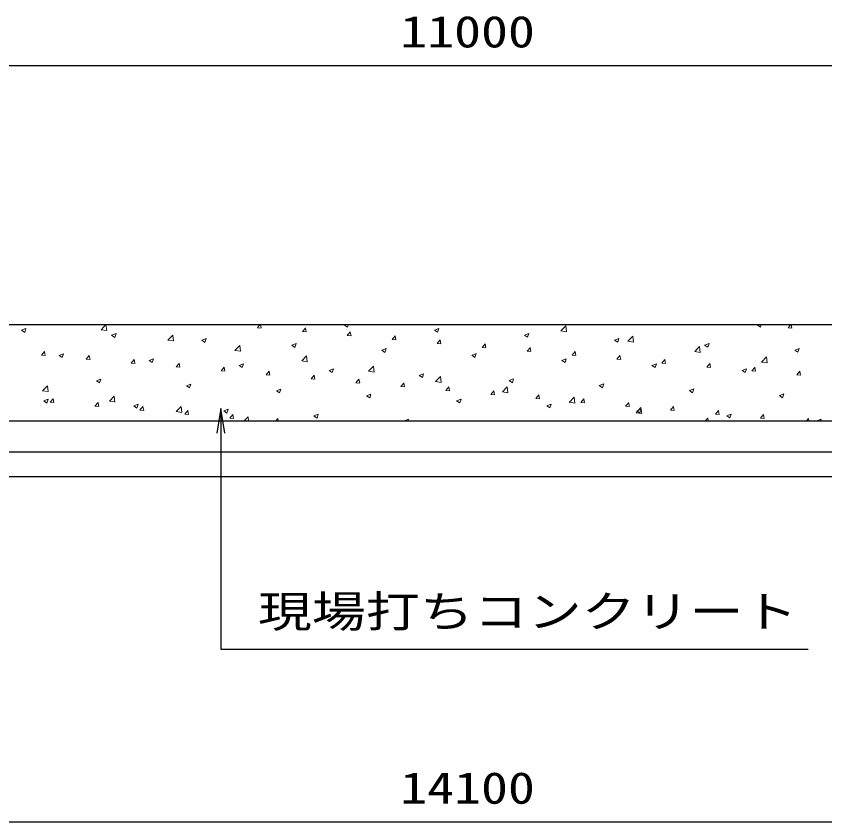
# Model space of a CAD drawing. Units: millimetres at full size. Extents: x 0 to 84100, y 0 to 59400.
# Drawn here: x 64390 to 70946, y 29270 to 35800 of the extents above; entities that cross this region are included whole.
import ezdxf
from ezdxf.enums import TextEntityAlignment as Align

# ---------------------------------------------------------------- set-up
doc = ezdxf.new("R2010")
doc.units = ezdxf.units.MM
for name, color, linetype, lineweight in [('D-DCR-HCHn', 4, 'Continuous', 9), ('D-STR-DIM', 7, 'Continuous', 25), ('D-STR-STRn', 1, 'Continuous', 25), ('D-STR-TXT', 7, 'Continuous', 25)]:
    doc.layers.add(name, color=color, linetype=linetype, lineweight=lineweight)
doc.styles.add('ＭＳ ゴシック', font='')
doc.styles.get('ＭＳ ゴシック').set_extended_font_data('MS Gothic')

# ---------------------------------------------------------------- blocks, each defined once
blk = doc.blocks.new('open_arrow')
at = {"color": 0, "linetype": 'Continuous', "lineweight": -2}
blk.add_lwpolyline([(7.5, 1.25), (0, 0), (7.5, -1.25)], dxfattribs=at)

msp = doc.modelspace()

# ---------------------------------------------------------------- linework, layer by layer
at = {"layer": 'D-DCR-HCHn'}
for p, q in [((64434.484, 33254.552), (64459.753, 33237.508)), ((64434.498, 33254.476), (64470.067, 33268.13)), ((64459.72, 33237.483), (64470.02, 33268.181)), ((65078.93, 33258.897), (65124.11, 33251.89)), ((65079.011, 33258.692), (65118.578, 33299.93)), ((65124.171, 33251.773), (65118.56, 33300)), ((66346.016, 33275.042), (66366.958, 33300)), ((66346.107, 33275.071), (66376.471, 33272.415)), ((66376.232, 33272.818), (66371.218, 33300)), ((66710.386, 33243.164), (66734.876, 33272.351)), ((66710.475, 33243.193), (66740.839, 33240.537)), ((66740.6, 33240.937), (66734.726, 33272.78)), ((67051.502, 33296.343), (67076.771, 33279.299)), ((67051.519, 33296.266), (67061.245, 33300)), ((67074.755, 33211.286), (67099.245, 33240.472)), ((67076.737, 33279.275), (67083.691, 33300)), ((67104.968, 33209.057), (67099.094, 33240.9)), ((67781.563, 33255.658), (67806.832, 33238.614)), ((67781.582, 33255.581), (67817.151, 33269.235)), ((67806.799, 33238.591), (67817.099, 33269.289)), ((68806.688, 33249.234), (68851.868, 33242.227)), ((68806.768, 33249.036), (68846.335, 33290.274)), ((68851.928, 33242.117), (68846.316, 33290.361)), ((70398.581, 33297.449), (70423.85, 33280.405)), ((70398.603, 33297.371), (70405.45, 33300)), ((70423.817, 33280.383), (70430.399, 33300)), ((70647.962, 33274.618), (70669.259, 33300)), ((70648.039, 33274.647), (70678.403, 33271.991)), ((70678.162, 33272.365), (70673.064, 33300)), ((65164.546, 33213.867), (65189.815, 33196.823)), ((65164.561, 33213.791), (65200.13, 33227.445)), ((65189.781, 33196.799), (65200.082, 33227.497)), ((65621.088, 33174.812), (65666.268, 33167.805)), ((65621.169, 33174.607), (65660.737, 33215.845)), ((65666.329, 33167.688), (65660.716, 33215.933)), ((65894.607, 33173.182), (65919.876, 33156.138)), ((65894.623, 33173.106), (65930.193, 33186.76)), ((65919.843, 33156.114), (65930.143, 33186.812)), ((67074.843, 33211.315), (67105.207, 33208.658)), ((67439.124, 33179.408), (67463.615, 33208.594)), ((67439.211, 33179.437), (67469.575, 33176.78)), ((67469.335, 33177.176), (67463.462, 33209.019)), ((67803.494, 33147.53), (67827.984, 33176.716)), ((67833.703, 33145.296), (67827.829, 33177.138)), ((68511.625, 33214.973), (68536.894, 33197.929)), ((68511.644, 33214.896), (68547.214, 33228.55)), ((68536.861, 33197.906), (68547.161, 33228.604)), ((69241.687, 33174.288), (69266.956, 33157.244)), ((69241.707, 33174.211), (69277.277, 33187.865)), ((69266.922, 33157.222), (69277.222, 33187.92)), ((69348.926, 33164.952), (69388.493, 33206.189)), ((69394.086, 33158.032), (69388.474, 33206.277)), ((66163.327, 33090.523), (66202.895, 33131.76)), ((66208.487, 33083.604), (66202.875, 33131.848)), ((66624.669, 33132.497), (66649.938, 33115.453)), ((66624.686, 33132.421), (66660.255, 33146.074)), ((66649.904, 33115.43), (66660.205, 33146.128)), ((67803.579, 33147.559), (67833.943, 33144.902)), ((68167.863, 33115.652), (68192.353, 33144.838)), ((68167.948, 33115.681), (68198.312, 33113.024)), ((68198.071, 33113.415), (68192.197, 33145.258)), ((68532.232, 33083.773), (68556.723, 33112.96)), ((68562.438, 33081.534), (68556.565, 33113.377)), ((69348.847, 33165.149), (69394.026, 33158.142)), ((69891.084, 33080.867), (69930.651, 33122.105)), ((69936.245, 33073.948), (69930.632, 33122.192)), ((69971.748, 33133.604), (69997.017, 33116.559)), ((69971.77, 33133.526), (70007.339, 33147.179)), ((69996.984, 33116.537), (70007.284, 33147.235)), ((70701.833, 33092.84), (70737.402, 33106.494)), ((70727.045, 33075.853), (70737.346, 33106.551)), ((64594.656, 33052.32), (64619.147, 33081.506)), ((64594.751, 33052.348), (64625.115, 33049.692)), ((64624.877, 33050.107), (64619.003, 33081.95)), ((64737.713, 33050.022), (64762.982, 33032.977)), ((64737.728, 33049.945), (64773.297, 33063.599)), ((64762.948, 33032.953), (64773.249, 33063.651)), ((64959.026, 33020.441), (64983.516, 33049.628)), ((64989.244, 33018.226), (64983.371, 33050.069)), ((66163.247, 33090.726), (66208.426, 33083.719)), ((66705.485, 33006.438), (66745.053, 33047.676)), ((66750.645, 32999.519), (66745.033, 33047.764)), ((67354.73, 33091.813), (67380, 33074.768)), ((67354.749, 33091.735), (67390.318, 33105.389)), ((67379.966, 33074.745), (67390.266, 33105.443)), ((68084.792, 33051.128), (68110.061, 33034.084)), ((68084.811, 33051.05), (68120.381, 33064.704)), ((68110.028, 33034.061), (68120.328, 33064.759)), ((68532.316, 33083.803), (68562.68, 33081.146)), ((68896.602, 33051.895), (68921.092, 33081.082)), ((68896.684, 33051.925), (68927.048, 33049.268)), ((68926.806, 33049.654), (68920.932, 33081.497)), ((69260.971, 33020.017), (69285.461, 33049.203)), ((69291.174, 33017.773), (69285.3, 33049.616)), ((69891.005, 33081.063), (69936.185, 33074.056)), ((70701.81, 33092.919), (70727.079, 33075.875)), ((64959.12, 33020.47), (64989.484, 33017.814)), ((65323.395, 32988.563), (65347.885, 33017.75)), ((65323.488, 32988.592), (65353.852, 32985.936)), ((65353.612, 32986.346), (65347.738, 33018.188)), ((65467.774, 33009.337), (65493.043, 32992.293)), ((65467.79, 33009.26), (65503.36, 33022.914)), ((65493.01, 32992.268), (65503.31, 33022.966)), ((65687.764, 32956.685), (65712.255, 32985.871)), ((65717.98, 32954.465), (65712.106, 32986.308)), ((66197.853, 32968.575), (66233.422, 32982.229)), ((66223.071, 32951.584), (66233.372, 32982.282)), ((66705.405, 33006.641), (66750.585, 32999.634)), ((68814.854, 33010.443), (68840.123, 32993.399)), ((68814.874, 33010.365), (68850.444, 33024.019)), ((68840.089, 32993.376), (68850.389, 33024.074)), ((69261.052, 33020.046), (69291.416, 33017.39)), ((69544.937, 32969.68), (69580.506, 32983.334)), ((69570.151, 32952.692), (69580.451, 32983.39)), ((69625.34, 32988.139), (69649.831, 33017.325)), ((69625.42, 32988.168), (69655.784, 32985.512)), ((69655.541, 32985.893), (69649.668, 33017.736)), ((69989.71, 32956.261), (70014.2, 32985.447)), ((70019.909, 32954.012), (70014.035, 32985.855)), ((70433.163, 32996.978), (70478.343, 32989.971)), ((70433.242, 32996.782), (70472.809, 33038.02)), ((70478.403, 32989.863), (70472.79, 33038.108)), ((65687.856, 32956.714), (65718.22, 32954.058)), ((66052.134, 32924.807), (66076.624, 32953.993)), ((66052.224, 32924.836), (66082.588, 32922.179)), ((66082.347, 32922.584), (66076.474, 32954.427)), ((66197.836, 32968.652), (66223.105, 32951.608)), ((66416.503, 32892.929), (66440.993, 32922.115)), ((66446.715, 32890.704), (66440.841, 32922.547)), ((66927.898, 32927.967), (66953.167, 32910.923)), ((66927.916, 32927.89), (66963.485, 32941.543)), ((66953.133, 32910.899), (66963.433, 32941.597)), ((67247.563, 32922.555), (67292.743, 32915.548)), ((67247.643, 32922.353), (67287.211, 32963.591)), ((67292.803, 32915.435), (67287.191, 32963.679)), ((69544.915, 32969.758), (69570.184, 32952.714)), ((69989.788, 32956.29), (70020.152, 32953.634)), ((70274.977, 32929.073), (70300.246, 32912.029)), ((70275, 32928.995), (70310.569, 32942.648)), ((70300.212, 32912.007), (70310.513, 32942.705)), ((70354.079, 32924.383), (70378.569, 32953.569)), ((70354.157, 32924.412), (70384.521, 32921.756)), ((70384.277, 32922.132), (70378.403, 32953.974)), ((70718.448, 32892.504), (70742.939, 32921.691)), ((70748.644, 32890.251), (70742.771, 32922.094)), ((65040.942, 32845.491), (65066.211, 32828.447)), ((65040.957, 32845.414), (65076.527, 32859.068)), ((65066.177, 32828.423), (65076.477, 32859.121)), ((66416.592, 32892.958), (66446.956, 32890.301)), ((66780.872, 32861.051), (66805.363, 32890.237)), ((66780.96, 32861.08), (66811.324, 32858.423)), ((66811.083, 32858.823), (66805.209, 32890.666)), ((67145.242, 32829.172), (67169.732, 32858.359)), ((67175.45, 32826.943), (67169.577, 32858.786)), ((67657.959, 32887.282), (67683.228, 32870.238)), ((67657.978, 32887.204), (67693.548, 32900.858)), ((67683.195, 32870.215), (67693.495, 32900.913)), ((67789.802, 32838.269), (67829.369, 32879.506)), ((67834.962, 32831.35), (67829.349, 32879.595)), ((68388.021, 32846.597), (68413.29, 32829.553)), ((68388.041, 32846.519), (68423.611, 32860.173)), ((68413.256, 32829.53), (68423.557, 32860.228)), ((70718.525, 32892.534), (70748.889, 32889.878)), ((64604.203, 32763.84), (64643.77, 32805.077)), ((64649.362, 32756.922), (64643.75, 32805.166)), ((65771.003, 32804.806), (65796.272, 32787.762)), ((65771.02, 32804.729), (65806.589, 32818.383)), ((65796.239, 32787.738), (65806.539, 32818.436)), ((67145.329, 32829.202), (67175.693, 32826.545)), ((67509.611, 32797.294), (67534.101, 32826.481)), ((67509.697, 32797.324), (67540.061, 32794.667)), ((67539.818, 32795.062), (67533.944, 32826.905)), ((67789.721, 32838.47), (67834.901, 32831.463)), ((67873.98, 32765.416), (67898.471, 32794.602)), ((67904.186, 32763.182), (67898.312, 32795.024)), ((68331.96, 32754.184), (68371.527, 32795.422)), ((68377.12, 32747.266), (68371.507, 32795.51)), ((69118.082, 32805.912), (69143.352, 32788.868)), ((69118.104, 32805.834), (69153.673, 32819.488)), ((69143.318, 32788.846), (69153.618, 32819.544)), ((69848.167, 32765.149), (69883.736, 32778.803)), ((69873.379, 32748.161), (69883.68, 32778.859)), ((64604.121, 32764.047), (64649.301, 32757.04)), ((65146.361, 32679.755), (65185.928, 32720.993)), ((65191.52, 32672.837), (65185.908, 32721.082)), ((66501.065, 32764.122), (66526.334, 32747.077)), ((66501.083, 32764.044), (66536.652, 32777.698)), ((66526.3, 32747.054), (66536.6, 32777.752)), ((67231.126, 32723.437), (67256.395, 32706.392)), ((67231.146, 32723.359), (67266.715, 32737.012)), ((67256.362, 32706.369), (67266.662, 32737.067)), ((67874.065, 32765.446), (67904.429, 32762.789)), ((68238.35, 32733.538), (68262.84, 32762.724)), ((68238.433, 32733.567), (68268.797, 32730.911)), ((68268.553, 32731.301), (68262.68, 32763.144)), ((68331.879, 32754.384), (68377.059, 32747.377)), ((68602.719, 32701.66), (68627.209, 32730.846)), ((68632.921, 32699.421), (68627.047, 32731.263)), ((69848.144, 32765.228), (69873.413, 32748.183)), ((70578.206, 32724.543), (70603.475, 32707.499)), ((70578.229, 32724.464), (70613.799, 32738.117)), ((70603.441, 32707.477), (70613.741, 32738.175)), ((64614.109, 32681.646), (64639.378, 32664.602)), ((64614.124, 32681.568), (64649.694, 32695.222)), ((64639.344, 32664.577), (64649.644, 32695.275)), ((64665.143, 32670.206), (64689.634, 32699.392)), ((64665.237, 32670.235), (64695.601, 32667.579)), ((64695.359, 32667.993), (64689.486, 32699.836)), ((65029.513, 32638.328), (65054.003, 32667.514)), ((65059.727, 32636.112), (65053.853, 32667.955)), ((65146.279, 32679.962), (65191.459, 32672.955)), ((65344.187, 32640.883), (65379.756, 32654.537)), ((65369.406, 32623.892), (65379.706, 32654.59)), ((67961.188, 32682.752), (67986.457, 32665.708)), ((67961.208, 32682.673), (67996.778, 32696.327)), ((67986.423, 32665.685), (67996.724, 32696.383)), ((68602.801, 32701.689), (68633.165, 32699.033)), ((68691.271, 32641.988), (68726.84, 32655.642)), ((68716.485, 32625), (68726.785, 32655.698)), ((68874.037, 32670.299), (68919.217, 32663.291)), ((68874.118, 32670.099), (68913.685, 32711.337)), ((68919.278, 32663.181), (68913.665, 32711.426)), ((68967.089, 32669.782), (68991.579, 32698.968)), ((68967.17, 32669.811), (68997.534, 32667.155)), ((68997.289, 32667.54), (68991.415, 32699.383)), ((69331.458, 32637.903), (69355.948, 32667.09)), ((69361.656, 32635.659), (69355.783, 32667.502)), ((65029.605, 32638.357), (65059.969, 32635.7)), ((65344.17, 32640.961), (65369.439, 32623.917)), ((65393.882, 32606.45), (65418.372, 32635.636)), ((65393.973, 32606.479), (65424.337, 32603.822)), ((65424.095, 32604.232), (65418.221, 32636.075)), ((65688.437, 32595.876), (65733.617, 32588.869)), ((65688.519, 32595.67), (65728.086, 32636.908)), ((65733.679, 32588.753), (65728.066, 32636.997)), ((65758.251, 32574.571), (65782.742, 32603.758)), ((65788.462, 32572.351), (65782.589, 32604.194)), ((66074.232, 32600.276), (66099.501, 32583.232)), ((66074.25, 32600.198), (66109.819, 32613.852)), ((66099.467, 32583.208), (66109.767, 32613.906)), ((68691.25, 32642.067), (68716.519, 32625.023)), ((69331.538, 32637.933), (69361.902, 32635.277)), ((69416.196, 32586.213), (69461.375, 32579.206)), ((69416.276, 32586.015), (69455.843, 32627.252)), ((69421.311, 32601.382), (69446.58, 32584.338)), ((69421.334, 32601.303), (69456.903, 32614.957)), ((69446.546, 32584.316), (69456.847, 32615.014)), ((69461.436, 32579.097), (69455.824, 32627.341)), ((69695.827, 32606.025), (69720.317, 32635.212)), ((69695.906, 32606.055), (69726.27, 32603.399)), ((69726.024, 32603.779), (69720.15, 32635.622)), ((70060.197, 32574.147), (70084.687, 32603.333)), ((70090.392, 32571.898), (70084.518, 32603.741)), ((65758.342, 32574.601), (65788.706, 32571.944)), ((66122.621, 32542.693), (66147.111, 32571.88)), ((66122.71, 32542.723), (66153.074, 32540.066)), ((66152.83, 32540.471), (66146.956, 32572.313)), ((66238.75, 32520), (66270.244, 32552.824)), ((66274.053, 32520), (66270.224, 32552.913)), ((66494.697, 32520), (66511.48, 32540.001)), ((66515.093, 32520), (66511.324, 32540.433)), ((66804.294, 32559.591), (66829.563, 32542.547)), ((66804.313, 32559.513), (66839.882, 32573.167)), ((66829.529, 32542.523), (66839.829, 32573.221)), ((67537.43, 32520), (67569.945, 32532.481)), ((67565.684, 32520), (67569.891, 32532.537)), ((69975.772, 32520), (69998.001, 32543.168)), ((70000.687, 32520), (69997.982, 32543.257)), ((70060.274, 32574.177), (70090.638, 32571.521)), ((70151.373, 32560.697), (70176.642, 32543.653)), ((70151.396, 32560.618), (70186.966, 32574.272)), ((70176.608, 32543.631), (70186.908, 32574.329)), ((70424.566, 32542.269), (70449.056, 32571.455)), ((70424.642, 32542.299), (70455.006, 32539.642)), ((70454.759, 32540.018), (70448.886, 32571.861)), ((70796.998, 32520), (70813.425, 32539.577)), ((70816.939, 32520), (70813.254, 32539.98)), ((70881.435, 32520.012), (70881.453, 32520)), ((70881.635, 32520), (70917.029, 32533.586)), ((70912.391, 32520), (70916.97, 32533.645))]:
    msp.add_line(p, q, dxfattribs=at)
at = {"layer": 'D-STR-DIM'}
for p, q in [((62550, 35400), (73550, 35400)), ((61000, 29270), (75100, 29270))]:
    msp.add_line(p, q, dxfattribs=at)
at = {"layer": 'D-STR-STRn'}
for p, q in [((61850, 33300), (74250, 33300)), ((60900, 32520), (75200, 32520)), ((60900, 32270), (75200, 32270)), ((60900, 32070), (75200, 32070))]:
    msp.add_line(p, q, dxfattribs=at)
at = {"layer": 'D-STR-TXT'}
msp.add_lwpolyline([(66050, 32620), (66050, 30670), (66250, 30670), (70811.168, 30670)], dxfattribs=at)

# ---------------------------------------------------------------- block references
at = {"layer": 'D-STR-TXT', "xscale": 26.7, "yscale": 26.7, "rotation": 270}
msp.add_blockref('open_arrow', (66050, 32620), dxfattribs=at)

# ---------------------------------------------------------------- texts
at = {"layer": 'D-STR-DIM', "style": 'ＭＳ ゴシック', "width": 1.25}
for s, p in [('11000', (68050, 35675)), ('14100', (68050, 29545))]:
    msp.add_text(s, height=256.6, dxfattribs=at).set_placement(p, align=Align.MIDDLE_CENTER)
at = {"layer": 'D-STR-TXT', "style": 'ＭＳ ゴシック', "width": 1.25}
msp.add_text('現場打ちコンクリート', height=256.6, dxfattribs=at).set_placement((66350, 30770), align=Align.BOTTOM_LEFT)

doc.saveas('drawing.dxf')
